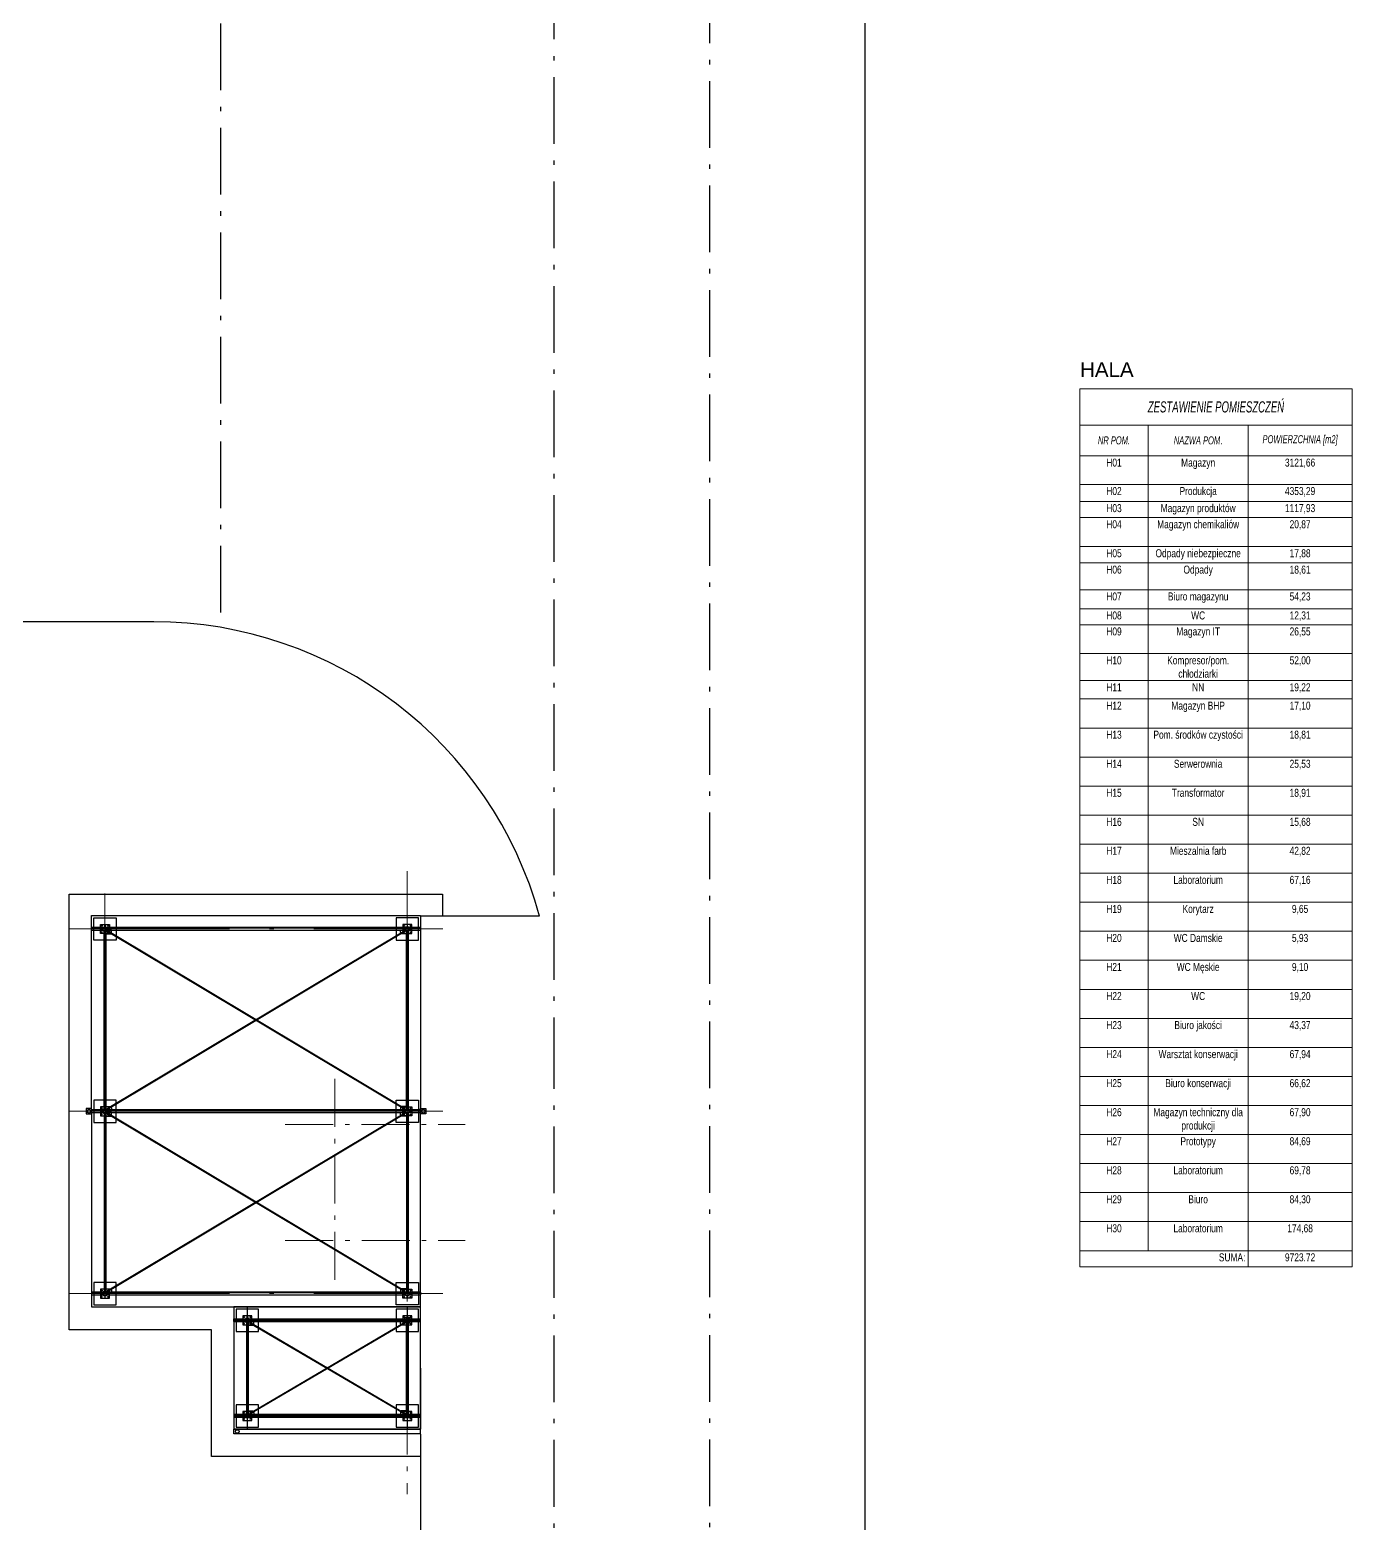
# Model space of a CAD drawing. Extents: x 6529560 to 6558080, y 5579316 to 5588131.
# Drawn here: x 6543642.06 to 6543671.8, y 5579554.26 to 5579587.84 of the extents above; entities that cross this region are included whole.
import ezdxf

# ---------------------------------------------------------------- set-up
doc = ezdxf.new("R2010")
doc.units = 0
doc.header["$MEASUREMENT"] = 0
for name, pattern in [('ACAD_ISO03W100', [30, 12, -18]), ('ACAD_ISO10W100', [18, 12, -3, 0, -3]), ('DASHED', [0.75, 0.5, -0.25]), ('DCD Osie', [9, 6, -1.5, 0, -1.5])]:
    doc.linetypes.add(name, pattern=pattern)
doc.layers.get('0').update_dxf_attribs({"color": 2, "linetype": 'CONTINUOUS', "lineweight": 5})
for name, color, linetype in [('00_01_osie', 9, 'ACAD_ISO10W100'), ('00_02_stopy', 1, 'CONTINUOUS'), ('00_03_slupy', 3, 'CONTINUOUS'), ('_007_tabelka', 7, 'CONTINUOUS')]:
    doc.layers.add(name, color=color, linetype=linetype)
doc.layers.add('arch_droga', color=1, linetype='CONTINUOUS', lineweight=25)
doc.layers.add('arch_osie', color=181, linetype='CONTINUOUS', lineweight=5)
doc.styles.add('ARIAL', font='arial.ttf')
doc.styles.get("Standard").update_dxf_attribs({"font": 'arial.ttf', "width": 0.75})

# ---------------------------------------------------------------- blocks, each defined once
blk = doc.blocks.new('ZT_z_opisami')
at = {"elevation": 7.943}
for points in [[(6540968.47, 5579481.673), (6540968.47, 5579478.923), (6540972.671, 5579478.923), (6540972.67, 5579481.673)], [(6540972.429, 5579481.313), (6540972.309, 5579481.313), (6540972.309, 5579481.433), (6540972.429, 5579481.433)]]:
    blk.add_lwpolyline(points, close=True, dxfattribs=at)
at = {"layer": '00_01_osie', "ltscale": 10}
for p, q in [((6540968.77, 5579481.673, 7.943), (6540968.77, 5579478.923, 7.943)), ((6540972.369, 5579481.673, 7.943), (6540972.37, 5579478.923, 7.943)), ((6540968.47, 5579481.373, 7.943), (6540972.669, 5579481.373, 7.943)), ((6540968.47, 5579479.223, 7.943), (6540972.67, 5579479.223, 7.943))]:
    blk.add_line(p, q, dxfattribs=at)
at = {"layer": '00_02_stopy', "linetype": 'ACAD_ISO03W100', "ltscale": 5, "elevation": 7.943}
for points in [[(6540965.319, 5579490.423), (6540965.819, 5579490.423), (6540965.819, 5579489.923), (6540965.319, 5579489.923)], [(6540972.619, 5579490.423), (6540972.119, 5579490.423), (6540972.119, 5579489.923), (6540972.619, 5579489.923)], [(6540965.319, 5579485.823), (6540965.819, 5579485.823), (6540965.819, 5579486.323), (6540965.319, 5579486.323)], [(6540972.619, 5579485.823), (6540972.119, 5579485.823), (6540972.119, 5579486.323), (6540972.619, 5579486.323)], [(6540965.319, 5579481.723), (6540965.819, 5579481.723), (6540965.819, 5579482.223), (6540965.319, 5579482.223)], [(6540972.619, 5579481.723), (6540972.119, 5579481.723), (6540972.119, 5579482.223), (6540972.619, 5579482.223)], [(6540968.52, 5579481.123), (6540969.02, 5579481.123), (6540969.02, 5579481.623), (6540968.52, 5579481.623)], [(6540972.119, 5579481.123), (6540972.619, 5579481.123), (6540972.619, 5579481.623), (6540972.119, 5579481.623)], [(6540968.52, 5579478.973), (6540969.02, 5579478.973), (6540969.02, 5579479.473), (6540968.52, 5579479.473)], [(6540972.12, 5579478.973), (6540972.62, 5579478.973), (6540972.62, 5579479.473), (6540972.12, 5579479.473)]]:
    blk.add_lwpolyline(points, close=True, dxfattribs=at)
at = {"layer": '00_03_slupy', "color": 4, "linetype": 'ACAD_ISO03W100'}
for p, q in [((6540965.269, 5579490.2, 7.943), (6540972.669, 5579490.2, 7.943)), ((6540965.269, 5579490.146, 7.943), (6540972.669, 5579490.146, 7.943)), ((6540965.269, 5579486.1, 7.943), (6540972.669, 5579486.1, 7.943)), ((6540965.269, 5579486.046, 7.943), (6540972.669, 5579486.046, 7.943)), ((6540965.269, 5579482, 7.943), (6540972.669, 5579482, 7.943)), ((6540965.269, 5579481.946, 7.943), (6540972.669, 5579481.946, 7.943)), ((6540968.47, 5579481.4, 7.943), (6540972.669, 5579481.4, 7.943)), ((6540968.47, 5579481.346, 7.943), (6540972.669, 5579481.346, 7.943)), ((6540968.47, 5579479.25, 7.943), (6540972.67, 5579479.25, 7.943)), ((6540968.47, 5579479.196, 7.943), (6540972.67, 5579479.196, 7.943))]:
    blk.add_line(p, q, dxfattribs=at)
at = {"layer": '00_03_slupy'}
for p, q in [((6540965.626, 5579490.131, 7.943), (6540965.621, 5579490.116, 7.943)), ((6540972.313, 5579490.131, 7.943), (6540965.621, 5579486.129, 7.943)), ((6540965.621, 5579490.116, 7.943), (6540965.626, 5579490.131, 7.943)), ((6540972.313, 5579486.115, 7.943), (6540965.621, 5579490.116, 7.943)), ((6540972.318, 5579486.129, 7.943), (6540965.626, 5579490.131, 7.943)), ((6540972.318, 5579490.116, 7.943), (6540965.626, 5579486.115, 7.943)), ((6540972.313, 5579490.131, 7.943), (6540972.318, 5579490.116, 7.943)), ((6540965.626, 5579486.115, 7.943), (6540965.621, 5579486.129, 7.943)), ((6540965.621, 5579486.129, 7.943), (6540965.626, 5579486.115, 7.943)), ((6540972.313, 5579486.115, 7.943), (6540972.318, 5579486.129, 7.943)), ((6540965.626, 5579486.031, 7.943), (6540965.621, 5579486.017, 7.943)), ((6540965.621, 5579486.017, 7.943), (6540965.626, 5579486.031, 7.943)), ((6540972.313, 5579486.031, 7.943), (6540965.621, 5579482.03, 7.943)), ((6540972.313, 5579482.015, 7.943), (6540965.621, 5579486.017, 7.943)), ((6540972.318, 5579482.03, 7.943), (6540965.626, 5579486.031, 7.943)), ((6540972.318, 5579486.017, 7.943), (6540965.626, 5579482.015, 7.943)), ((6540972.313, 5579486.031, 7.943), (6540972.318, 5579486.017, 7.943)), ((6540965.626, 5579482.015, 7.943), (6540965.621, 5579482.03, 7.943)), ((6540965.621, 5579482.03, 7.943), (6540965.626, 5579482.015, 7.943)), ((6540972.313, 5579482.015, 7.943), (6540972.318, 5579482.03, 7.943)), ((6540968.821, 5579479.28, 7.943), (6540972.313, 5579481.331, 7.943)), ((6540968.826, 5579481.331, 7.943), (6540968.821, 5579481.317, 7.943)), ((6540968.821, 5579481.317, 7.943), (6540972.314, 5579479.266, 7.943)), ((6540968.826, 5579481.331, 7.943), (6540972.319, 5579479.28, 7.943)), ((6540968.827, 5579479.266, 7.943), (6540972.318, 5579481.317, 7.943)), ((6540972.318, 5579481.317, 7.943), (6540972.313, 5579481.331, 7.943)), ((6540968.827, 5579479.266, 7.943), (6540968.821, 5579479.28, 7.943)), ((6540972.319, 5579479.28, 7.943), (6540972.314, 5579479.266, 7.943)), ((6540972.67, 5579478.823, 7.943), (6540972.67, 5579478.923, 7.943))]:
    blk.add_line(p, q, dxfattribs=at)
at = {"layer": '00_03_slupy', "linetype": 'DASHED', "ltscale": 500}
for p, q in [((6540972.67, 5579478.923, 7.943), (6540968.47, 5579478.922, 7.943)), ((6540968.47, 5579478.822, 7.943), (6540968.47, 5579478.922, 7.943)), ((6540972.67, 5579478.823, 7.943), (6540968.47, 5579478.822, 7.943))]:
    blk.add_line(p, q, dxfattribs=at)
at = {"layer": '00_03_slupy', "linetype": 'DASHED', "ltscale": 500, "elevation": 7.943}
for points in [[(6540965.269, 5579490.473), (6540972.669, 5579490.473), (6540972.669, 5579486.073), (6540965.269, 5579486.073)], [(6540965.269, 5579486.133), (6540965.149, 5579486.133), (6540965.149, 5579486.013), (6540965.269, 5579486.013)], [(6540972.669, 5579486.133), (6540972.789, 5579486.133), (6540972.789, 5579486.013), (6540972.669, 5579486.013)], [(6540965.269, 5579481.673), (6540972.669, 5579481.673), (6540972.669, 5579486.073), (6540965.269, 5579486.073)], [(6540968.47, 5579478.923), (6540972.67, 5579478.923), (6540972.669, 5579481.673), (6540968.47, 5579481.673)]]:
    blk.add_lwpolyline(points, close=True, dxfattribs=at)
at = {"layer": '00_03_slupy', "elevation": 7.943}
for points in [[(6540972.669, 5579490.203), (6540965.269, 5579490.203), (6540965.269, 5579490.143), (6540972.669, 5579490.143)], [(6540972.669, 5579490.203), (6540972.669, 5579490.143)], [(6540965.549, 5579486.113), (6540965.549, 5579490.133)], [(6540965.589, 5579486.113), (6540965.589, 5579490.133)], [(6540972.349, 5579486.113), (6540972.349, 5579490.133)], [(6540972.389, 5579486.113), (6540972.389, 5579490.133)], [(6540972.669, 5579486.103), (6540965.269, 5579486.103), (6540965.269, 5579486.043), (6540972.669, 5579486.043)], [(6540965.549, 5579486.033), (6540965.549, 5579482.013)], [(6540965.589, 5579486.033), (6540965.589, 5579482.013)], [(6540972.349, 5579486.033), (6540972.349, 5579482.013)], [(6540972.389, 5579486.033), (6540972.389, 5579482.013)], [(6540972.669, 5579486.103), (6540972.669, 5579486.043)], [(6540972.669, 5579482.003), (6540965.269, 5579482.003), (6540965.269, 5579481.943), (6540972.669, 5579481.943)], [(6540972.669, 5579482.003), (6540972.669, 5579481.943)], [(6540972.669, 5579481.343), (6540968.47, 5579481.343), (6540968.47, 5579481.403), (6540972.669, 5579481.403)], [(6540968.75, 5579481.333), (6540968.75, 5579479.323)], [(6540968.79, 5579481.333), (6540968.79, 5579479.323)], [(6540972.349, 5579481.333), (6540972.35, 5579479.323)], [(6540972.389, 5579481.333), (6540972.39, 5579479.323)], [(6540972.67, 5579479.253), (6540968.47, 5579479.253), (6540968.47, 5579479.193), (6540972.67, 5579479.193)]]:
    blk.add_lwpolyline(points, dxfattribs=at)
for points in [[(6540965.469, 5579490.273), (6540965.669, 5579490.273), (6540965.669, 5579490.073), (6540965.469, 5579490.073)], [(6540965.479, 5579490.17), (6540965.529, 5579490.17), (6540965.529, 5579490.175), (6540965.479, 5579490.175)], [(6540965.495, 5579490.235), (6540965.491, 5579490.243), (6540965.495, 5579490.25), (6540965.504, 5579490.25), (6540965.508, 5579490.243), (6540965.504, 5579490.235)], [(6540965.572, 5579490.263), (6540965.572, 5579490.213), (6540965.567, 5579490.213), (6540965.567, 5579490.263)], [(6540965.569, 5579490.063), (6540965.705, 5579490.063), (6540965.719, 5579490.103), (6540965.719, 5579490.143), (6540965.569, 5579490.143)], [(6540965.659, 5579490.17), (6540965.609, 5579490.17), (6540965.609, 5579490.175), (6540965.659, 5579490.175)], [(6540965.644, 5579490.235), (6540965.648, 5579490.243), (6540965.644, 5579490.25), (6540965.635, 5579490.25), (6540965.631, 5579490.243), (6540965.635, 5579490.235)], [(6540972.369, 5579490.063), (6540972.234, 5579490.063), (6540972.219, 5579490.103), (6540972.219, 5579490.143), (6540972.369, 5579490.143)], [(6540972.469, 5579490.273), (6540972.269, 5579490.273), (6540972.269, 5579490.073), (6540972.469, 5579490.073)], [(6540972.279, 5579490.17), (6540972.329, 5579490.17), (6540972.329, 5579490.175), (6540972.279, 5579490.175)], [(6540972.295, 5579490.235), (6540972.291, 5579490.243), (6540972.295, 5579490.25), (6540972.304, 5579490.25), (6540972.308, 5579490.243), (6540972.304, 5579490.235)], [(6540972.367, 5579490.263), (6540972.367, 5579490.213), (6540972.372, 5579490.213), (6540972.372, 5579490.263)], [(6540972.459, 5579490.17), (6540972.409, 5579490.17), (6540972.409, 5579490.175), (6540972.459, 5579490.175)], [(6540972.444, 5579490.235), (6540972.448, 5579490.243), (6540972.444, 5579490.25), (6540972.435, 5579490.25), (6540972.431, 5579490.243), (6540972.435, 5579490.235)], [(6540965.495, 5579490.11), (6540965.491, 5579490.103), (6540965.495, 5579490.095), (6540965.504, 5579490.095), (6540965.508, 5579490.103), (6540965.504, 5579490.11)], [(6540965.572, 5579490.083), (6540965.572, 5579490.133), (6540965.567, 5579490.133), (6540965.567, 5579490.083)], [(6540965.644, 5579490.11), (6540965.648, 5579490.103), (6540965.644, 5579490.095), (6540965.635, 5579490.095), (6540965.631, 5579490.103), (6540965.635, 5579490.11)], [(6540972.295, 5579490.11), (6540972.291, 5579490.103), (6540972.295, 5579490.095), (6540972.304, 5579490.095), (6540972.308, 5579490.103), (6540972.304, 5579490.11)], [(6540972.367, 5579490.083), (6540972.367, 5579490.133), (6540972.372, 5579490.133), (6540972.372, 5579490.083)], [(6540972.444, 5579490.11), (6540972.448, 5579490.103), (6540972.444, 5579490.095), (6540972.435, 5579490.095), (6540972.431, 5579490.103), (6540972.435, 5579490.11)], [(6540965.469, 5579485.973), (6540965.669, 5579485.973), (6540965.669, 5579486.173), (6540965.469, 5579486.173)], [(6540965.495, 5579486.135), (6540965.491, 5579486.143), (6540965.495, 5579486.151), (6540965.504, 5579486.151), (6540965.508, 5579486.143), (6540965.504, 5579486.135)], [(6540965.572, 5579486.163), (6540965.572, 5579486.113), (6540965.567, 5579486.113), (6540965.567, 5579486.163)], [(6540965.569, 5579486.183), (6540965.705, 5579486.183), (6540965.719, 5579486.143), (6540965.719, 5579486.103), (6540965.569, 5579486.103)], [(6540965.644, 5579486.135), (6540965.648, 5579486.143), (6540965.644, 5579486.151), (6540965.635, 5579486.151), (6540965.631, 5579486.143), (6540965.635, 5579486.135)], [(6540972.369, 5579486.183), (6540972.234, 5579486.183), (6540972.219, 5579486.143), (6540972.219, 5579486.103), (6540972.369, 5579486.103)], [(6540972.469, 5579485.973), (6540972.269, 5579485.973), (6540972.269, 5579486.173), (6540972.469, 5579486.173)], [(6540972.295, 5579486.135), (6540972.291, 5579486.143), (6540972.295, 5579486.151), (6540972.304, 5579486.151), (6540972.308, 5579486.143), (6540972.304, 5579486.135)], [(6540972.367, 5579486.163), (6540972.367, 5579486.113), (6540972.372, 5579486.113), (6540972.372, 5579486.163)], [(6540972.444, 5579486.135), (6540972.448, 5579486.143), (6540972.444, 5579486.151), (6540972.435, 5579486.151), (6540972.431, 5579486.143), (6540972.435, 5579486.135)], [(6540965.479, 5579486.075), (6540965.529, 5579486.075), (6540965.529, 5579486.07), (6540965.479, 5579486.07)], [(6540965.495, 5579486.011), (6540965.491, 5579486.003), (6540965.495, 5579485.995), (6540965.504, 5579485.995), (6540965.508, 5579486.003), (6540965.504, 5579486.011)], [(6540965.572, 5579485.983), (6540965.572, 5579486.033), (6540965.567, 5579486.033), (6540965.567, 5579485.983)], [(6540965.569, 5579485.963), (6540965.705, 5579485.963), (6540965.719, 5579486.003), (6540965.719, 5579486.043), (6540965.569, 5579486.043)], [(6540965.659, 5579486.075), (6540965.609, 5579486.075), (6540965.609, 5579486.07), (6540965.659, 5579486.07)], [(6540965.644, 5579486.011), (6540965.648, 5579486.003), (6540965.644, 5579485.995), (6540965.635, 5579485.995), (6540965.631, 5579486.003), (6540965.635, 5579486.011)], [(6540972.369, 5579485.963), (6540972.234, 5579485.963), (6540972.219, 5579486.003), (6540972.219, 5579486.043), (6540972.369, 5579486.043)], [(6540972.279, 5579486.075), (6540972.329, 5579486.075), (6540972.329, 5579486.07), (6540972.279, 5579486.07)], [(6540972.295, 5579486.011), (6540972.291, 5579486.003), (6540972.295, 5579485.995), (6540972.304, 5579485.995), (6540972.308, 5579486.003), (6540972.304, 5579486.011)], [(6540972.367, 5579485.983), (6540972.367, 5579486.033), (6540972.372, 5579486.033), (6540972.372, 5579485.983)], [(6540972.459, 5579486.075), (6540972.409, 5579486.075), (6540972.409, 5579486.07), (6540972.459, 5579486.07)], [(6540972.444, 5579486.011), (6540972.448, 5579486.003), (6540972.444, 5579485.995), (6540972.435, 5579485.995), (6540972.431, 5579486.003), (6540972.435, 5579486.011)], [(6540965.569, 5579482.083), (6540965.705, 5579482.083), (6540965.719, 5579482.043), (6540965.719, 5579482.003), (6540965.569, 5579482.003)], [(6540972.369, 5579482.083), (6540972.234, 5579482.083), (6540972.219, 5579482.043), (6540972.219, 5579482.003), (6540972.369, 5579482.003)], [(6540965.469, 5579481.873), (6540965.669, 5579481.873), (6540965.669, 5579482.073), (6540965.469, 5579482.073)], [(6540965.479, 5579481.976), (6540965.529, 5579481.976), (6540965.529, 5579481.971), (6540965.479, 5579481.971)], [(6540965.495, 5579482.035), (6540965.491, 5579482.043), (6540965.495, 5579482.051), (6540965.504, 5579482.051), (6540965.508, 5579482.043), (6540965.504, 5579482.035)], [(6540965.495, 5579481.911), (6540965.491, 5579481.903), (6540965.495, 5579481.895), (6540965.504, 5579481.895), (6540965.508, 5579481.903), (6540965.504, 5579481.911)], [(6540965.572, 5579482.063), (6540965.572, 5579482.013), (6540965.567, 5579482.013), (6540965.567, 5579482.063)], [(6540965.572, 5579481.883), (6540965.572, 5579481.933), (6540965.567, 5579481.933), (6540965.567, 5579481.883)], [(6540965.659, 5579481.976), (6540965.609, 5579481.976), (6540965.609, 5579481.971), (6540965.659, 5579481.971)], [(6540965.644, 5579482.035), (6540965.648, 5579482.043), (6540965.644, 5579482.051), (6540965.635, 5579482.051), (6540965.631, 5579482.043), (6540965.635, 5579482.035)], [(6540965.644, 5579481.911), (6540965.648, 5579481.903), (6540965.644, 5579481.895), (6540965.635, 5579481.895), (6540965.631, 5579481.903), (6540965.635, 5579481.911)], [(6540972.469, 5579481.873), (6540972.269, 5579481.873), (6540972.269, 5579482.073), (6540972.469, 5579482.073)], [(6540972.279, 5579481.976), (6540972.329, 5579481.976), (6540972.329, 5579481.971), (6540972.279, 5579481.971)], [(6540972.295, 5579482.035), (6540972.291, 5579482.043), (6540972.295, 5579482.051), (6540972.304, 5579482.051), (6540972.308, 5579482.043), (6540972.304, 5579482.035)], [(6540972.295, 5579481.911), (6540972.291, 5579481.903), (6540972.295, 5579481.895), (6540972.304, 5579481.895), (6540972.308, 5579481.903), (6540972.304, 5579481.911)], [(6540972.367, 5579482.063), (6540972.367, 5579482.013), (6540972.372, 5579482.013), (6540972.372, 5579482.063)], [(6540972.367, 5579481.883), (6540972.367, 5579481.933), (6540972.372, 5579481.933), (6540972.372, 5579481.883)], [(6540972.459, 5579481.976), (6540972.409, 5579481.976), (6540972.409, 5579481.971), (6540972.459, 5579481.971)], [(6540972.444, 5579482.035), (6540972.448, 5579482.043), (6540972.444, 5579482.051), (6540972.435, 5579482.051), (6540972.431, 5579482.043), (6540972.435, 5579482.035)], [(6540972.444, 5579481.911), (6540972.448, 5579481.903), (6540972.444, 5579481.895), (6540972.435, 5579481.895), (6540972.431, 5579481.903), (6540972.435, 5579481.911)], [(6540968.67, 5579481.273), (6540968.87, 5579481.273), (6540968.87, 5579481.473), (6540968.67, 5579481.473)], [(6540968.695, 5579481.435), (6540968.691, 5579481.443), (6540968.695, 5579481.451), (6540968.704, 5579481.451), (6540968.708, 5579481.443), (6540968.704, 5579481.435)], [(6540968.772, 5579481.463), (6540968.772, 5579481.413), (6540968.767, 5579481.413), (6540968.767, 5579481.463)], [(6540968.844, 5579481.435), (6540968.848, 5579481.443), (6540968.844, 5579481.451), (6540968.835, 5579481.451), (6540968.831, 5579481.443), (6540968.835, 5579481.435)], [(6540972.269, 5579481.273), (6540972.469, 5579481.273), (6540972.469, 5579481.473), (6540972.269, 5579481.473)], [(6540972.295, 5579481.435), (6540972.291, 5579481.443), (6540972.295, 5579481.451), (6540972.304, 5579481.451), (6540972.308, 5579481.443), (6540972.304, 5579481.435)], [(6540972.372, 5579481.463), (6540972.372, 5579481.413), (6540972.367, 5579481.413), (6540972.367, 5579481.463)], [(6540972.444, 5579481.435), (6540972.448, 5579481.443), (6540972.444, 5579481.451), (6540972.435, 5579481.451), (6540972.431, 5579481.443), (6540972.435, 5579481.435)], [(6540968.68, 5579481.376), (6540968.73, 5579481.376), (6540968.73, 5579481.371), (6540968.68, 5579481.371)], [(6540968.695, 5579481.311), (6540968.691, 5579481.303), (6540968.695, 5579481.295), (6540968.704, 5579481.295), (6540968.708, 5579481.303), (6540968.704, 5579481.311)], [(6540968.77, 5579481.263), (6540968.905, 5579481.263), (6540968.92, 5579481.303), (6540968.92, 5579481.343), (6540968.77, 5579481.343)], [(6540968.86, 5579481.376), (6540968.81, 5579481.376), (6540968.81, 5579481.371), (6540968.86, 5579481.371)], [(6540968.844, 5579481.311), (6540968.848, 5579481.303), (6540968.844, 5579481.295), (6540968.835, 5579481.295), (6540968.831, 5579481.303), (6540968.835, 5579481.311)], [(6540972.369, 5579481.263), (6540972.234, 5579481.263), (6540972.219, 5579481.303), (6540972.219, 5579481.343), (6540972.369, 5579481.343)], [(6540972.279, 5579481.376), (6540972.329, 5579481.376), (6540972.329, 5579481.371), (6540972.279, 5579481.371)], [(6540972.295, 5579481.311), (6540972.291, 5579481.303), (6540972.295, 5579481.295), (6540972.304, 5579481.295), (6540972.308, 5579481.303), (6540972.304, 5579481.311)], [(6540972.372, 5579481.283), (6540972.372, 5579481.333), (6540972.367, 5579481.333), (6540972.367, 5579481.283)], [(6540972.459, 5579481.376), (6540972.409, 5579481.376), (6540972.409, 5579481.371), (6540972.459, 5579481.371)], [(6540972.444, 5579481.311), (6540972.448, 5579481.303), (6540972.444, 5579481.295), (6540972.435, 5579481.295), (6540972.431, 5579481.303), (6540972.435, 5579481.311)], [(6540968.67, 5579479.123), (6540968.87, 5579479.123), (6540968.87, 5579479.323), (6540968.67, 5579479.323)], [(6540968.68, 5579479.226), (6540968.73, 5579479.226), (6540968.73, 5579479.221), (6540968.68, 5579479.221)], [(6540968.696, 5579479.286), (6540968.691, 5579479.293), (6540968.696, 5579479.301), (6540968.705, 5579479.301), (6540968.709, 5579479.293), (6540968.705, 5579479.286)], [(6540968.696, 5579479.161), (6540968.691, 5579479.153), (6540968.696, 5579479.146), (6540968.705, 5579479.146), (6540968.709, 5579479.153), (6540968.705, 5579479.161)], [(6540968.773, 5579479.133), (6540968.773, 5579479.183), (6540968.768, 5579479.183), (6540968.768, 5579479.133)], [(6540968.77, 5579479.333), (6540968.906, 5579479.333), (6540968.92, 5579479.293), (6540968.92, 5579479.253), (6540968.77, 5579479.253)], [(6540968.86, 5579479.226), (6540968.81, 5579479.226), (6540968.81, 5579479.221), (6540968.86, 5579479.221)], [(6540968.845, 5579479.286), (6540968.849, 5579479.293), (6540968.845, 5579479.301), (6540968.836, 5579479.301), (6540968.831, 5579479.293), (6540968.836, 5579479.286)], [(6540968.845, 5579479.161), (6540968.849, 5579479.153), (6540968.845, 5579479.146), (6540968.836, 5579479.146), (6540968.831, 5579479.153), (6540968.836, 5579479.161)], [(6540972.37, 5579479.333), (6540972.234, 5579479.333), (6540972.22, 5579479.293), (6540972.22, 5579479.253), (6540972.37, 5579479.253)], [(6540972.27, 5579479.123), (6540972.47, 5579479.123), (6540972.47, 5579479.323), (6540972.27, 5579479.323)], [(6540972.28, 5579479.226), (6540972.33, 5579479.226), (6540972.33, 5579479.221), (6540972.28, 5579479.221)], [(6540972.296, 5579479.286), (6540972.291, 5579479.293), (6540972.296, 5579479.301), (6540972.305, 5579479.301), (6540972.309, 5579479.293), (6540972.305, 5579479.286)], [(6540972.296, 5579479.161), (6540972.291, 5579479.153), (6540972.296, 5579479.146), (6540972.305, 5579479.146), (6540972.309, 5579479.153), (6540972.305, 5579479.161)], [(6540972.373, 5579479.313), (6540972.373, 5579479.263), (6540972.368, 5579479.263), (6540972.368, 5579479.313)], [(6540972.373, 5579479.133), (6540972.373, 5579479.183), (6540972.368, 5579479.183), (6540972.368, 5579479.133)], [(6540972.46, 5579479.226), (6540972.41, 5579479.226), (6540972.41, 5579479.221), (6540972.46, 5579479.221)], [(6540972.445, 5579479.286), (6540972.449, 5579479.293), (6540972.445, 5579479.301), (6540972.436, 5579479.301), (6540972.431, 5579479.293), (6540972.436, 5579479.286)], [(6540972.445, 5579479.161), (6540972.449, 5579479.153), (6540972.445, 5579479.146), (6540972.436, 5579479.146), (6540972.431, 5579479.153), (6540972.436, 5579479.161)]]:
    blk.add_lwpolyline(points, close=True, dxfattribs=at)
for points in [[(6540965.538, 5579490.213), (6540965.6, 5579490.213, -0.414214), (6540965.609, 5579490.204), (6540965.609, 5579490.142, -0.414214), (6540965.6, 5579490.133), (6540965.538, 5579490.133, -0.414214), (6540965.529, 5579490.142), (6540965.529, 5579490.204, -0.414214)], [(6540965.538, 5579490.21), (6540965.6, 5579490.21, -0.414214), (6540965.606, 5579490.204), (6540965.606, 5579490.142, -0.414214), (6540965.6, 5579490.136), (6540965.538, 5579490.136, -0.414214), (6540965.532, 5579490.142), (6540965.532, 5579490.204, -0.414214)], [(6540972.4, 5579490.213), (6540972.338, 5579490.213, 0.414214), (6540972.329, 5579490.204), (6540972.329, 5579490.142, 0.414214), (6540972.338, 5579490.133), (6540972.4, 5579490.133, 0.414214), (6540972.409, 5579490.142), (6540972.409, 5579490.204, 0.414214)], [(6540972.4, 5579490.21), (6540972.338, 5579490.21, 0.414214), (6540972.332, 5579490.204), (6540972.332, 5579490.142, 0.414214), (6540972.338, 5579490.136), (6540972.4, 5579490.136, 0.414214), (6540972.406, 5579490.142), (6540972.406, 5579490.204, 0.414214)], [(6540965.538, 5579486.033), (6540965.6, 5579486.033, 0.414214), (6540965.609, 5579486.042), (6540965.609, 5579486.104, 0.414214), (6540965.6, 5579486.113), (6540965.538, 5579486.113, 0.414214), (6540965.529, 5579486.104), (6540965.529, 5579486.042, 0.414214)], [(6540965.538, 5579486.036), (6540965.6, 5579486.036, 0.414214), (6540965.606, 5579486.042), (6540965.606, 5579486.104, 0.414214), (6540965.6, 5579486.11), (6540965.538, 5579486.11, 0.414214), (6540965.532, 5579486.104), (6540965.532, 5579486.042, 0.414214)], [(6540972.4, 5579486.033), (6540972.338, 5579486.033, -0.414214), (6540972.329, 5579486.042), (6540972.329, 5579486.104, -0.414214), (6540972.338, 5579486.113), (6540972.4, 5579486.113, -0.414214), (6540972.409, 5579486.104), (6540972.409, 5579486.042, -0.414214)], [(6540972.4, 5579486.036), (6540972.338, 5579486.036, -0.414214), (6540972.332, 5579486.042), (6540972.332, 5579486.104, -0.414214), (6540972.338, 5579486.11), (6540972.4, 5579486.11, -0.414214), (6540972.406, 5579486.104), (6540972.406, 5579486.042, -0.414214)], [(6540965.538, 5579481.933), (6540965.6, 5579481.933, 0.414214), (6540965.609, 5579481.942), (6540965.609, 5579482.004, 0.414214), (6540965.6, 5579482.013), (6540965.538, 5579482.013, 0.414214), (6540965.529, 5579482.004), (6540965.529, 5579481.942, 0.414214)], [(6540965.538, 5579481.936), (6540965.6, 5579481.936, 0.414214), (6540965.606, 5579481.942), (6540965.606, 5579482.004, 0.414214), (6540965.6, 5579482.01), (6540965.538, 5579482.01, 0.414214), (6540965.532, 5579482.004), (6540965.532, 5579481.942, 0.414214)], [(6540972.4, 5579481.933), (6540972.338, 5579481.933, -0.414214), (6540972.329, 5579481.942), (6540972.329, 5579482.004, -0.414214), (6540972.338, 5579482.013), (6540972.4, 5579482.013, -0.414214), (6540972.409, 5579482.004), (6540972.409, 5579481.942, -0.414214)], [(6540972.4, 5579481.936), (6540972.338, 5579481.936, -0.414214), (6540972.332, 5579481.942), (6540972.332, 5579482.004, -0.414214), (6540972.338, 5579482.01), (6540972.4, 5579482.01, -0.414214), (6540972.406, 5579482.004), (6540972.406, 5579481.942, -0.414214)], [(6540968.739, 5579481.333), (6540968.801, 5579481.333, 0.414214), (6540968.81, 5579481.342), (6540968.81, 5579481.404, 0.414214), (6540968.801, 5579481.413), (6540968.739, 5579481.413, 0.414214), (6540968.73, 5579481.404), (6540968.73, 5579481.342, 0.414214)], [(6540968.739, 5579481.336), (6540968.801, 5579481.336, 0.414214), (6540968.807, 5579481.342), (6540968.807, 5579481.404, 0.414214), (6540968.801, 5579481.41), (6540968.739, 5579481.41, 0.414214), (6540968.733, 5579481.404), (6540968.733, 5579481.342, 0.414214)], [(6540972.338, 5579481.333), (6540972.4, 5579481.333, 0.414214), (6540972.409, 5579481.342), (6540972.409, 5579481.404, 0.414214), (6540972.4, 5579481.413), (6540972.338, 5579481.413, 0.414214), (6540972.329, 5579481.404), (6540972.329, 5579481.342, 0.414214)], [(6540972.338, 5579481.336), (6540972.4, 5579481.336, 0.414214), (6540972.406, 5579481.342), (6540972.406, 5579481.404, 0.414214), (6540972.4, 5579481.41), (6540972.338, 5579481.41, 0.414214), (6540972.332, 5579481.404), (6540972.332, 5579481.342, 0.414214)], [(6540968.739, 5579479.183), (6540968.801, 5579479.183, 0.414214), (6540968.81, 5579479.192), (6540968.81, 5579479.254, 0.414214), (6540968.801, 5579479.263), (6540968.739, 5579479.263, 0.414214), (6540968.73, 5579479.254), (6540968.73, 5579479.192, 0.414214)], [(6540968.739, 5579479.186), (6540968.801, 5579479.186, 0.414214), (6540968.807, 5579479.192), (6540968.807, 5579479.254, 0.414214), (6540968.801, 5579479.26), (6540968.739, 5579479.26, 0.414214), (6540968.733, 5579479.254), (6540968.733, 5579479.192, 0.414214)], [(6540972.339, 5579479.183), (6540972.401, 5579479.183, 0.414214), (6540972.41, 5579479.192), (6540972.41, 5579479.254, 0.414214), (6540972.401, 5579479.263), (6540972.339, 5579479.263, 0.414214), (6540972.33, 5579479.254), (6540972.33, 5579479.192, 0.414214)], [(6540972.339, 5579479.186), (6540972.401, 5579479.186, 0.414214), (6540972.407, 5579479.192), (6540972.407, 5579479.254, 0.414214), (6540972.401, 5579479.26), (6540972.339, 5579479.26, 0.414214), (6540972.333, 5579479.254), (6540972.333, 5579479.192, 0.414214)]]:
    blk.add_lwpolyline(points, format="xyb", close=True, dxfattribs=at)
at = {"layer": '00_03_slupy', "color": 4, "linetype": 'ACAD_ISO03W100', "elevation": 7.943}
for points in [[(6540965.552, 5579490.133), (6540965.586, 5579490.133), (6540965.586, 5579486.113), (6540965.552, 5579486.113)], [(6540965.567, 5579486.123), (6540965.552, 5579486.123), (6540965.552, 5579490.123), (6540965.567, 5579490.123)], [(6540965.572, 5579486.123), (6540965.587, 5579486.123), (6540965.587, 5579490.123), (6540965.572, 5579490.123)], [(6540972.352, 5579490.133), (6540972.386, 5579490.133), (6540972.386, 5579486.113), (6540972.352, 5579486.113)], [(6540972.367, 5579486.123), (6540972.352, 5579486.123), (6540972.352, 5579490.123), (6540972.367, 5579490.123)], [(6540972.372, 5579486.123), (6540972.387, 5579486.123), (6540972.387, 5579490.123), (6540972.372, 5579490.123)], [(6540965.552, 5579482.013), (6540965.586, 5579482.013), (6540965.586, 5579486.033), (6540965.552, 5579486.033)], [(6540965.567, 5579486.023), (6540965.552, 5579486.023), (6540965.552, 5579482.023), (6540965.567, 5579482.023)], [(6540965.572, 5579486.023), (6540965.587, 5579486.023), (6540965.587, 5579482.023), (6540965.572, 5579482.023)], [(6540972.352, 5579482.013), (6540972.386, 5579482.013), (6540972.386, 5579486.033), (6540972.352, 5579486.033)], [(6540972.367, 5579486.023), (6540972.352, 5579486.023), (6540972.352, 5579482.023), (6540972.367, 5579482.023)], [(6540972.372, 5579486.023), (6540972.387, 5579486.023), (6540972.387, 5579482.023), (6540972.372, 5579482.023)], [(6540968.767, 5579481.323), (6540968.752, 5579481.323), (6540968.753, 5579479.273), (6540968.768, 5579479.273)], [(6540968.753, 5579479.263), (6540968.787, 5579479.263), (6540968.787, 5579481.333), (6540968.753, 5579481.333)], [(6540968.772, 5579481.283), (6540968.772, 5579481.333), (6540968.767, 5579481.333), (6540968.767, 5579481.283)], [(6540968.772, 5579481.323), (6540968.787, 5579481.323), (6540968.788, 5579479.273), (6540968.773, 5579479.273)], [(6540968.82, 5579481.376), (6540968.82, 5579481.391), (6540972.319, 5579481.391), (6540972.319, 5579481.376)], [(6540968.82, 5579481.371), (6540968.82, 5579481.356), (6540972.319, 5579481.356), (6540972.319, 5579481.371)], [(6540972.387, 5579479.263), (6540972.353, 5579479.263), (6540972.352, 5579481.333), (6540972.386, 5579481.333)], [(6540972.367, 5579481.323), (6540972.352, 5579481.323), (6540972.353, 5579479.273), (6540972.368, 5579479.273)], [(6540972.372, 5579481.323), (6540972.387, 5579481.323), (6540972.388, 5579479.273), (6540972.373, 5579479.273)], [(6540968.773, 5579479.313), (6540968.773, 5579479.263), (6540968.768, 5579479.263), (6540968.768, 5579479.313)]]:
    blk.add_lwpolyline(points, close=True, dxfattribs=at)
for points in [[(6540968.79, 5579481.263), (6540968.79, 5579481.333), (6540968.75, 5579481.333), (6540968.75, 5579481.273)], [(6540972.389, 5579481.263), (6540972.389, 5579481.333), (6540972.349, 5579481.333), (6540972.349, 5579481.273)], [(6540968.75, 5579479.263), (6540968.79, 5579479.263), (6540968.79, 5579479.333)], [(6540968.75, 5579479.323), (6540968.75, 5579479.263)]]:
    blk.add_lwpolyline(points, dxfattribs=at)
at = {"layer": '00_03_slupy'}
for centre in [(6540965.499, 5579490.243, 7.943), (6540965.639, 5579490.243, 7.943), (6540972.299, 5579490.243, 7.943), (6540972.439, 5579490.243, 7.943), (6540965.499, 5579490.103, 7.943), (6540965.639, 5579490.103, 7.943), (6540972.299, 5579490.103, 7.943), (6540972.439, 5579490.103, 7.943), (6540965.499, 5579486.143, 7.943), (6540965.639, 5579486.143, 7.943), (6540972.299, 5579486.143, 7.943), (6540972.439, 5579486.143, 7.943), (6540965.499, 5579486.003, 7.943), (6540965.639, 5579486.003, 7.943), (6540972.299, 5579486.003, 7.943), (6540972.439, 5579486.003, 7.943), (6540965.499, 5579482.043, 7.943), (6540965.499, 5579481.903, 7.943), (6540965.639, 5579482.043, 7.943), (6540965.639, 5579481.903, 7.943), (6540972.299, 5579482.043, 7.943), (6540972.299, 5579481.903, 7.943), (6540972.439, 5579482.043, 7.943), (6540972.439, 5579481.903, 7.943), (6540968.7, 5579481.443, 7.943), (6540968.84, 5579481.443, 7.943), (6540972.299, 5579481.443, 7.943), (6540972.439, 5579481.443, 7.943), (6540968.7, 5579481.303, 7.943), (6540968.84, 5579481.303, 7.943), (6540972.299, 5579481.303, 7.943), (6540972.439, 5579481.303, 7.943), (6540968.7, 5579479.293, 7.943), (6540968.7, 5579479.153, 7.943), (6540968.84, 5579479.293, 7.943), (6540968.84, 5579479.153, 7.943), (6540972.3, 5579479.293, 7.943), (6540972.3, 5579479.153, 7.943), (6540972.44, 5579479.293, 7.943), (6540972.44, 5579479.153, 7.943)]:
    blk.add_circle(centre, 0.005, dxfattribs=at)
at = {"layer": '00_03_slupy', "linetype": 'DASHED', "ltscale": 500}
for centre in [(6540965.209, 5579486.073, 7.943), (6540972.729, 5579486.073, 7.943), (6540968.546, 5579478.873, 7.943)]:
    blk.add_circle(centre, 0.04, dxfattribs=at)
at = {"layer": 'arch_droga', "color": 7, "linetype": 'DCD Osie', "ltscale": 0.25}
for p, q in [((6540975.665, 5579542.23), (6540975.665, 5579488.081)), ((6540979.165, 5579539.792), (6540979.165, 5579428.354)), ((6540968.166, 5579524.637), (6540968.165, 5579496.955)), ((6540975.665, 5579488.081), (6540975.665, 5579471.637))]:
    blk.add_line(p, q, dxfattribs=at)
at = {"layer": 'arch_droga', "color": 7}
for p, q in [((6540982.665, 5579531.322, -6.54), (6540982.665, 5579428.354, -6.54)), ((6540966.666, 5579497.081), (6540949.165, 5579497.081)), ((6540964.764, 5579481.16, -6.54), (6540964.765, 5579490.959, -6.54)), ((6540964.765, 5579490.959, -6.54), (6540973.165, 5579490.959, -6.54)), ((6540973.165, 5579490.959, -6.54), (6540973.165, 5579490.459, -6.54)), ((6540975.345, 5579490.459), (6540972.665, 5579490.459)), ((6540967.965, 5579481.159, -6.54), (6540964.764, 5579481.16, -6.54)), ((6540967.965, 5579478.309, -6.54), (6540967.965, 5579481.159, -6.54)), ((6540972.665, 5579478.809), (6540972.665, 5579474.665)), ((6540972.667, 5579478.309, -6.54), (6540967.965, 5579478.309, -6.54))]:
    blk.add_line(p, q, dxfattribs=at)
blk.add_arc((6540966.665, 5579488.081), 9, 15.3215, 89.9984, dxfattribs=at)
at = {"layer": 'arch_osie', "linetype": 'ACAD_ISO10W100', "ltscale": 0.3, "elevation": 7.943}
for points in [[(6540965.569, 5579490.973), (6540965.569, 5579481.173)], [(6540972.369, 5579490.973), (6540972.369, 5579481.173)], [(6540964.769, 5579490.173), (6540973.169, 5579490.173)], [(6540964.769, 5579486.073), (6540973.169, 5579486.073)], [(6540964.769, 5579481.973), (6540973.169, 5579481.973)]]:
    blk.add_lwpolyline(points, dxfattribs=at)
blk = doc.blocks.new('*T355')
at = {"layer": '_007_tabelka', "color": 0, "linetype": 'ByBlock', "lineweight": -2, "transparency": 16777216}
for p, q in [((0, 0), (6.126, 0)), ((0, 0), (0, -19.741)), ((6.126, 0), (6.126, -19.741)), ((0, -0.813), (6.126, -0.813)), ((1.539, -0.813), (1.539, -19.381)), ((3.785, -0.813), (3.785, -19.741)), ((0, -1.508), (6.126, -1.508)), ((0, -2.148), (6.126, -2.148)), ((0, -2.532), (6.126, -2.532)), ((0, -2.895), (6.126, -2.895)), ((0, -3.547), (6.126, -3.547)), ((0, -3.915), (6.126, -3.915)), ((0, -4.518), (6.126, -4.518)), ((0, -4.945), (6.126, -4.945)), ((0, -5.305), (6.126, -5.305)), ((0, -5.955), (6.126, -5.955)), ((0, -6.561), (6.126, -6.561)), ((0, -6.974), (6.126, -6.974)), ((0, -7.627), (6.126, -7.627)), ((0, -8.281), (6.126, -8.281)), ((0, -8.934), (6.126, -8.934)), ((0, -9.587), (6.126, -9.587)), ((0, -10.239), (6.126, -10.239)), ((0, -10.892), (6.126, -10.892)), ((0, -11.545), (6.126, -11.545)), ((0, -12.198), (6.126, -12.198)), ((0, -12.851), (6.126, -12.851)), ((0, -13.505), (6.126, -13.505)), ((0, -14.158), (6.126, -14.158)), ((0, -14.811), (6.126, -14.811)), ((0, -15.464), (6.126, -15.464)), ((0, -16.117), (6.126, -16.117)), ((0, -16.77), (6.126, -16.77)), ((0, -17.423), (6.126, -17.423)), ((0, -18.075), (6.126, -18.075)), ((0, -18.728), (6.126, -18.728)), ((0, -19.381), (6.126, -19.381)), ((0, -19.741), (6.126, -19.741))]:
    blk.add_line(p, q, dxfattribs=at)
at = {"layer": '_007_tabelka', "color": 0, "transparency": 16777216}
for s, insert, char_height, width, attachment_point in [('{\\fArial Narrow|b0|i1|c238|p34;ZESTAWIENIE POMIESZCZEŃ}', (3.063, -0.407), 0.25, 6.00582, 5), ('{\\fArial Narrow|b0|i1|c0|p34;NR POM.}', (0.769, -1.16), 0.18, 1.4188, 5), ('{\\fArial Narrow|b0|i1|c0|p34;NAZWA POM}.', (2.662, -1.16), 0.18, 2.12621, 5), ('{\\fArial Narrow|b0|i1|c0|p34;POWIERZCHNIA [m2]}', (4.955, -1.16), 0.18, 2.2208, 5), ('H01', (0.769, -1.568), 0.18, 1.4188, 2), ('Magazyn', (2.662, -1.568), 0.18, 2.12621, 2), ('3121,66', (4.955, -1.568), 0.18, 2.2208, 2), ('H02', (0.769, -2.208), 0.18, 1.4188, 2), ('Produkcja', (2.662, -2.208), 0.18, 2.12621, 2), ('4353,29', (4.955, -2.208), 0.18, 2.2208, 2), ('H03', (0.769, -2.592), 0.18, 1.4188, 2), ('Magazyn produktów', (2.662, -2.592), 0.18, 2.12621, 2), ('1117,93', (4.955, -2.592), 0.18, 2.2208, 2), ('H04', (0.769, -2.955), 0.18, 1.4188, 2), ('Magazyn chemikaliów', (2.662, -2.955), 0.18, 2.12621, 2), ('20,87', (4.955, -2.955), 0.18, 2.2208, 2), ('H05', (0.769, -3.607), 0.18, 1.4188, 2), ('Odpady niebezpieczne', (2.662, -3.607), 0.18, 2.12621, 2), ('17,88', (4.955, -3.607), 0.18, 2.2208, 2), ('H06', (0.769, -3.975), 0.18, 1.4188, 2), ('Odpady', (2.662, -3.975), 0.18, 2.12621, 2), ('18,61', (4.955, -3.975), 0.18, 2.2208, 2), ('H07', (0.769, -4.578), 0.18, 1.4188, 2), ('Biuro magazynu', (2.662, -4.578), 0.18, 2.12621, 2), ('54,23', (4.955, -4.578), 0.18, 2.2208, 2), ('H08', (0.769, -5.005), 0.18, 1.4188, 2), ('WC', (2.662, -5.005), 0.18, 2.12621, 2), ('12,31', (4.955, -5.005), 0.18, 2.2208, 2), ('H09', (0.769, -5.365), 0.18, 1.4188, 2), ('Magazyn IT', (2.662, -5.365), 0.18, 2.12621, 2), ('26,55', (4.955, -5.365), 0.18, 2.2208, 2), ('H10', (0.769, -6.015), 0.18, 1.4188, 2), ('Kompresor/pom. chłodziarki', (2.662, -6.015), 0.18, 2.12621, 2), ('52,00', (4.955, -6.015), 0.18, 2.2208, 2), ('H11', (0.769, -6.621), 0.18, 1.4188, 2), ('NN', (2.662, -6.621), 0.18, 2.12621, 2), ('19,22', (4.955, -6.621), 0.18, 2.2208, 2), ('H12', (0.769, -7.034), 0.18, 1.4188, 2), ('Magazyn BHP', (2.662, -7.034), 0.18, 2.12621, 2), ('17,10', (4.955, -7.034), 0.18, 2.2208, 2), ('H13', (0.769, -7.687), 0.18, 1.4188, 2), ('Pom. środków czystości', (2.662, -7.687), 0.18, 2.12621, 2), ('18,81', (4.955, -7.687), 0.18, 2.2208, 2), ('H14', (0.769, -8.341), 0.18, 1.4188, 2), ('Serwerownia', (2.662, -8.341), 0.18, 2.12621, 2), ('25,53', (4.955, -8.341), 0.18, 2.2208, 2), ('H15', (0.769, -8.994), 0.18, 1.4188, 2), ('Transformator', (2.662, -8.994), 0.18, 2.12621, 2), ('18,91', (4.955, -8.994), 0.18, 2.2208, 2), ('H16', (0.769, -9.647), 0.18, 1.4188, 2), ('SN', (2.662, -9.647), 0.18, 2.12621, 2), ('15,68', (4.955, -9.647), 0.18, 2.2208, 2), ('H17', (0.769, -10.299), 0.18, 1.4188, 2), ('Mieszalnia farb', (2.662, -10.299), 0.18, 2.12621, 2), ('42,82', (4.955, -10.299), 0.18, 2.2208, 2), ('H18', (0.769, -10.952), 0.18, 1.4188, 2), ('Laboratorium', (2.662, -10.952), 0.18, 2.12621, 2), ('67,16', (4.955, -10.952), 0.18, 2.2208, 2), ('H19', (0.769, -11.605), 0.18, 1.4188, 2), ('Korytarz', (2.662, -11.605), 0.18, 2.12621, 2), ('9,65', (4.955, -11.605), 0.18, 2.2208, 2), ('H20', (0.769, -12.258), 0.18, 1.4188, 2), ('WC Damskie', (2.662, -12.258), 0.18, 2.12621, 2), ('5,93', (4.955, -12.258), 0.18, 2.2208, 2), ('H21', (0.769, -12.911), 0.18, 1.4188, 2), ('WC Męskie', (2.662, -12.911), 0.18, 2.12621, 2), ('9,10', (4.955, -12.911), 0.18, 2.2208, 2), ('H22', (0.769, -13.565), 0.18, 1.4188, 2), ('WC', (2.662, -13.565), 0.18, 2.12621, 2), ('19,20', (4.955, -13.565), 0.18, 2.2208, 2), ('H23', (0.769, -14.218), 0.18, 1.4188, 2), ('Biuro jakości', (2.662, -14.218), 0.18, 2.12621, 2), ('43,37', (4.955, -14.218), 0.18, 2.2208, 2), ('H24', (0.769, -14.871), 0.18, 1.4188, 2), ('Warsztat konserwacji', (2.662, -14.871), 0.18, 2.12621, 2), ('67,94', (4.955, -14.871), 0.18, 2.2208, 2), ('H25', (0.769, -15.524), 0.18, 1.4188, 2), ('Biuro konserwacji', (2.662, -15.524), 0.18, 2.12621, 2), ('66,62', (4.955, -15.524), 0.18, 2.2208, 2), ('H26', (0.769, -16.177), 0.18, 1.4188, 2), ('Magazyn techniczny dla produkcji', (2.662, -16.177), 0.18, 2.12621, 2), ('67,90', (4.955, -16.177), 0.18, 2.2208, 2), ('H27', (0.769, -16.83), 0.18, 1.4188, 2), ('Prototypy', (2.662, -16.83), 0.18, 2.12621, 2), ('84,69', (4.955, -16.83), 0.18, 2.2208, 2), ('H28', (0.769, -17.483), 0.18, 1.4188, 2), ('Laboratorium', (2.662, -17.483), 0.18, 2.12621, 2), ('69,78', (4.955, -17.483), 0.18, 2.2208, 2), ('H29', (0.769, -18.135), 0.18, 1.4188, 2), ('Biuro', (2.662, -18.135), 0.18, 2.12621, 2), ('84,30', (4.955, -18.135), 0.18, 2.2208, 2), ('H30', (0.769, -18.788), 0.18, 1.4188, 2), ('Laboratorium', (2.662, -18.788), 0.18, 2.12621, 2), ('174,68', (4.955, -18.788), 0.18, 2.2208, 2), ('SUMA:', (3.725, -19.441), 0.18, 3.66502, 3), ('9723.72', (4.955, -19.441), 0.18, 2.2208, 2)]:
    blk.add_mtext(s, dxfattribs=dict(at, insert=insert, char_height=char_height, width=width, attachment_point=attachment_point))

msp = doc.modelspace()

# ---------------------------------------------------------------- linework, layer by layer
at = {"layer": 'arch_osie', "linetype": 'ACAD_ISO10W100', "ltscale": 0.09}
for points in [[(6543650.5462, 5579568.9192), (6543650.5462, 5579554.9095)], [(6543648.9187, 5579564.2467), (6543648.9187, 5579559.6824)], [(6543647.7997, 5579563.2189), (6543651.8462, 5579563.2189)], [(6543647.8021, 5579560.6101), (6543651.8462, 5579560.6101)]]:
    msp.add_lwpolyline(points, dxfattribs=at)

# ---------------------------------------------------------------- block references
at = {"color": 4, "rotation": 359.9999223416695}
msp.add_blockref('ZT_z_opisami', (2670.615, 86.312, -1.4022), dxfattribs=at)
msp.add_blockref('*T355', (6543665.6747, 5579579.7659))

# ---------------------------------------------------------------- texts
at = {"layer": '_007_tabelka', "color": 7, "insert": (6543665.6811, 5579580.365), "char_height": 0.33, "width": 7.994825, "attachment_point": 1, "style": 'ARIAL'}
msp.add_mtext('{\\fArial|b0|i0|c238|p34;HALA}', dxfattribs=at)

doc.saveas('drawing.dxf')
